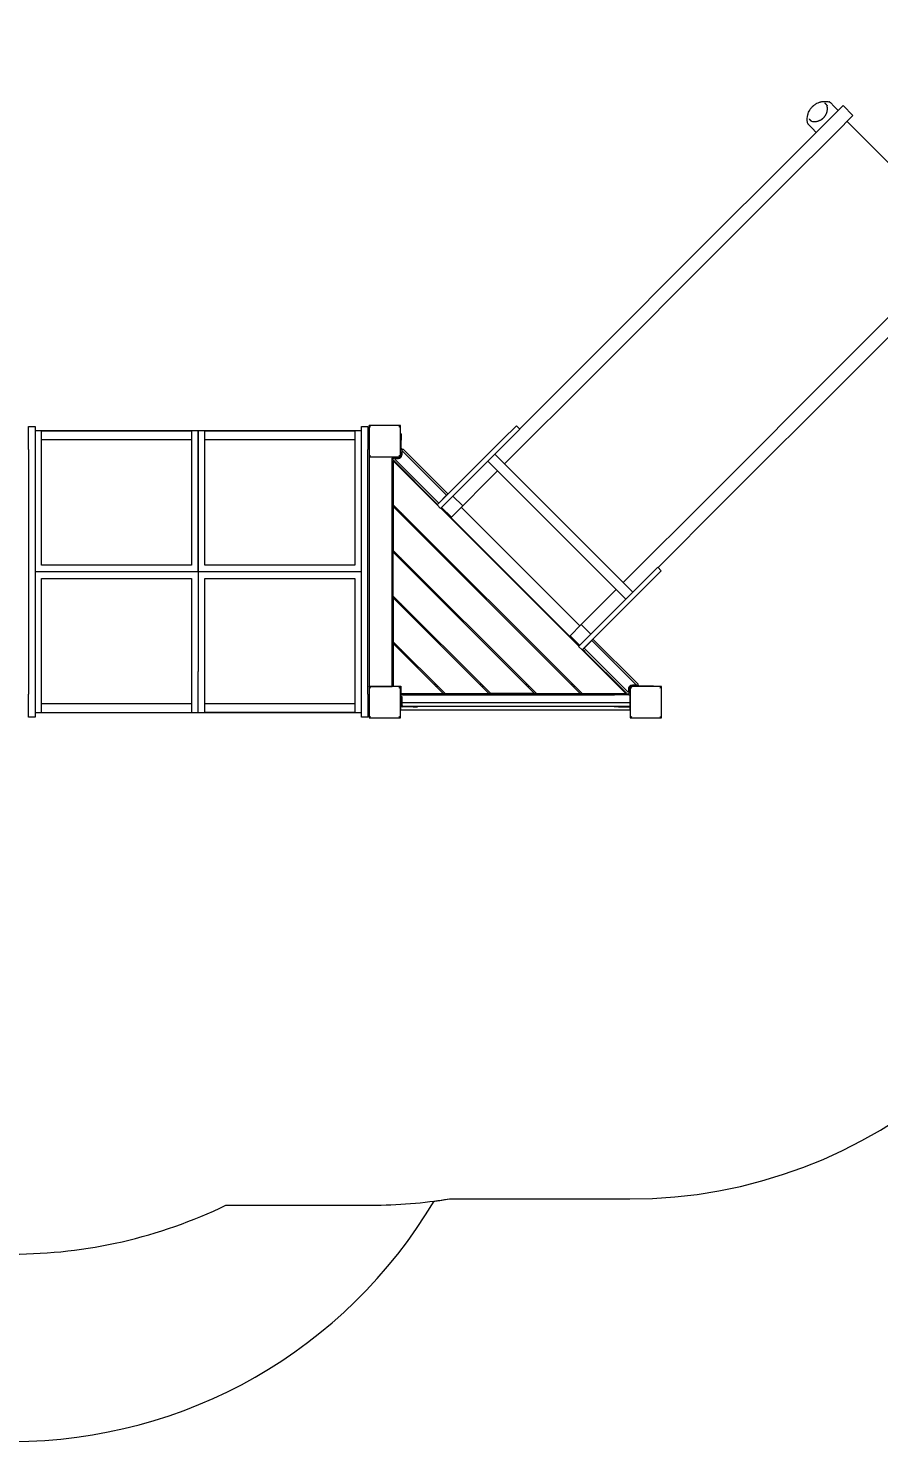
# Model space of a CAD drawing. Extents: x -6675 to 8473, y -8565 to 9458.
# Drawn here: x 2448 to 5053, y -4607 to -255 of the extents above; entities that cross this region are included whole.
import ezdxf

# ---------------------------------------------------------------- set-up
doc = ezdxf.new("R2010")
doc.units = 0
doc.header["$LTSCALE"] = 5
doc.header["$PDMODE"] = 33
doc.header["$PDSIZE"] = 20
doc.layers.get('0').update_dxf_attribs({"linetype": 'CONTINUOUS'})
doc.layers.get('Defpoints').update_dxf_attribs({"linetype": 'CONTINUOUS'})
for name, color, linetype in [('Lg_area', 4, 'CONTINUOUS'), ('Lg_dim', 7, 'CONTINUOUS'), ('Lg_prod', 40, 'CONTINUOUS')]:
    doc.layers.add(name, color=color, linetype=linetype)
doc.styles.add('LG1', font='arial.ttf', dxfattribs={"height": 185})
doc.dimstyles.new('LG_DIM', dxfattribs={"dimtxt": 185, "dimasz": 120, "dimexe": 50, "dimexo": 1, "dimgap": 50, "dimtad": 0, "dimtih": 1, "dimtoh": 1, "dimdec": 0, "dimrnd": 10, "dimdsep": 46, "dimtxsty": 'LG1', "dimcen": 2.5, "dimclrt": 4, "dimadec": 4, "dimazin": 0, "dimtfac": 1, "dimtdec": 1, "dimtmove": 0, "dimatfit": 3, "dimfxl": 1, "dimtolj": 1, "dimtzin": 0, "dimarcsym": 0})

# ---------------------------------------------------------------- blocks, each defined once
blk = doc.blocks.new('*D4')
at = {"layer": 'Defpoints', "color": 0, "transparency": 16777216}
for p in [(7074.4, -285.1), (-5530, -747.5), (7074.4, -7182.7)]:
    blk.add_point(p, dxfattribs=at)
at = {"layer": 'Lg_dim', "color": 0, "lineweight": -2, "transparency": 16777216}
for p, q in [((7074.4, -286.1), (7074.4, -7232.7)), ((-5530, -748.5), (-5530, -7232.7)), ((-5410, -7182.7), (134.1, -7182.7)), ((6954.4, -7182.7), (1410.3, -7182.7))]:
    blk.add_line(p, q, dxfattribs=at)
at = {"layer": 'Lg_dim', "color": 0, "transparency": 16777216}
for points in [[(-5410, -7162.7), (-5410, -7202.7), (-5530, -7182.7)], [(6954.4, -7162.7), (6954.4, -7202.7), (7074.4, -7182.7)]]:
    blk.add_solid(points, dxfattribs=at)
at = {"layer": 'Lg_dim', "color": 4, "transparency": 16777216, "char_height": 185, "attachment_point": 5, "style": 'LG1'}
for s, insert in [('\\A1;12600 mm', (772.2, -7038.3)), ('\\A1;[41\'-4{\\H1.000000x;\\S5/8;}"]', (772.2, -7476.5))]:
    blk.add_mtext(s, dxfattribs=dict(at, insert=insert))
blk = doc.blocks.new('*D5')
at = {"layer": 'Defpoints', "color": 0, "transparency": 16777216}
for p in [(3900, 7859.7), (-2500, -5459.7), (7695.8, -5459.7)]:
    blk.add_point(p, dxfattribs=at)
at = {"layer": 'Lg_dim', "color": 0, "lineweight": -2, "transparency": 16777216}
for p, q in [((3901, 7859.7), (7745.8, 7859.7)), ((7695.8, 7739.7), (7695.8, 3779.3)), ((7695.8, -5339.7), (7695.8, 3130.7)), ((-2499, -5459.7), (7745.8, -5459.7))]:
    blk.add_line(p, q, dxfattribs=at)
at = {"layer": 'Lg_dim', "color": 0, "transparency": 16777216}
for points in [[(7675.8, 7739.7), (7715.8, 7739.7), (7695.8, 7859.7)], [(7675.8, -5339.7), (7715.8, -5339.7), (7695.8, -5459.7)]]:
    blk.add_solid(points, dxfattribs=at)
at = {"layer": 'Lg_dim', "color": 4, "transparency": 16777216, "insert": (7695.8, 3455), "char_height": 185, "attachment_point": 5, "style": 'LG1'}
blk.add_mtext('\\A1;13320 mm\\P [43\'-8 13/16"]', dxfattribs=at)
blk = doc.blocks.new('*D6')
at = {"layer": 'Defpoints', "color": 0, "transparency": 16777216}
for p in [(3300, 5864.7), (-6041.1, -3464.7), (-3100, -3464.7)]:
    blk.add_point(p, dxfattribs=at)
at = {"layer": 'Lg_dim', "color": 0, "lineweight": -2, "transparency": 16777216}
for p, q in [((3299, 5864.7), (-6091.1, 5864.7)), ((-6041.1, 5744.7), (-6041.1, 2570)), ((-6041.1, -3344.7), (-6041.1, 1921.4)), ((-3101, -3464.7), (-6091.1, -3464.7))]:
    blk.add_line(p, q, dxfattribs=at)
at = {"layer": 'Lg_dim', "color": 0, "transparency": 16777216}
for points in [[(-6061.1, 5744.7), (-6021.1, 5744.7), (-6041.1, 5864.7)], [(-6061.1, -3344.7), (-6021.1, -3344.7), (-6041.1, -3464.7)]]:
    blk.add_solid(points, dxfattribs=at)
at = {"layer": 'Lg_dim', "color": 4, "transparency": 16777216, "insert": (-6041.1, 2245.7), "char_height": 185, "attachment_point": 5, "style": 'LG1'}
blk.add_mtext('\\A1;9330 mm\\P [30\'-7 9/16"]', dxfattribs=at)
blk = doc.blocks.new('*D7')
at = {"layer": 'Defpoints', "color": 0, "transparency": 16777216}
for p in [(5382, 8873.4), (-4227.5, -147.5), (5382, -565)]:
    blk.add_point(p, dxfattribs=at)
at = {"layer": 'Lg_dim', "color": 0, "lineweight": -2, "transparency": 16777216}
for p, q in [((-4227.5, -146.5), (-4227.5, 8923.4)), ((5382, -564), (5382, 8923.4)), ((-4107.5, 8873.4), (118.7, 8873.4)), ((5262, 8873.4), (1506.8, 8873.4))]:
    blk.add_line(p, q, dxfattribs=at)
at = {"layer": 'Lg_dim', "color": 0, "transparency": 16777216}
for points in [[(-4107.5, 8893.4), (-4107.5, 8853.4), (-4227.5, 8873.4)], [(5262, 8893.4), (5262, 8853.4), (5382, 8873.4)]]:
    blk.add_solid(points, dxfattribs=at)
at = {"layer": 'Lg_dim', "color": 4, "transparency": 16777216, "insert": (812.7, 8873.4), "char_height": 185, "attachment_point": 5, "style": 'LG1'}
blk.add_mtext('\\A1;9610 mm\\P [31\'-6 5/8"]', dxfattribs=at)
blk = doc.blocks.new('*D9')
at = {"color": 0, "lineweight": -2, "transparency": 16777216}
for p, q in [((7074.4, -287.1), (7074.4, -8169.4)), ((-5727.5, -748.5), (-5727.5, -8169.4)), ((-5607.5, -8119.4), (24.1, -8119.4)), ((6954.4, -8119.4), (1322.8, -8119.4))]:
    blk.add_line(p, q, dxfattribs=at)
at = {"color": 0, "transparency": 16777216}
for points in [[(-5607.5, -8099.4), (-5607.5, -8139.4), (-5727.5, -8119.4)], [(6954.4, -8099.4), (6954.4, -8139.4), (7074.4, -8119.4)]]:
    blk.add_solid(points, dxfattribs=at)
at = {"layer": 'Defpoints', "color": 0, "transparency": 16777216}
for p in [(7074.4, -286.1), (-5727.5, -747.5), (7074.4, -8119.4)]:
    blk.add_point(p, dxfattribs=at)
at = {"color": 4, "transparency": 16777216, "char_height": 185, "attachment_point": 5, "style": 'LG1'}
for s, insert in [('\\A1;12800 mm', (673.4, -7974.9)), ('\\A1;[42\'-0 3/8"]', (673.4, -8289.1))]:
    blk.add_mtext(s, dxfattribs=dict(at, insert=insert))

msp = doc.modelspace()

# ---------------------------------------------------------------- linework, layer by layer
at = {"layer": 'Lg_area', "linetype": 'Continuous', "lineweight": 0}
for p, q in [((3053.5, -3860.6), (3498.9, -3860.6)), ((3738, -3841.5), (4291, -3841.6))]:
    msp.add_line(p, q, dxfattribs=at)
at = {"layer": 'Lg_area', "color": 83, "linetype": 'Continuous', "lineweight": 0}
msp.add_line((3738, -3841.5), (4291, -3841.6), dxfattribs=at)
at = {"layer": 'Lg_area', "linetype": 'Continuous', "lineweight": 0}
for centre, radius, start, end in [((4291.2, -2340.6), 1501, 269.9916, 351.5321), ((2400, -2510.5), 1500, 270, 295.8297), ((3498.9, -2359.6), 1501, 270, 279.1649)]:
    msp.add_arc(centre, radius, start, end, dxfattribs=at)
at = {"layer": 'Lg_area', "color": 83, "linetype": 'Continuous', "lineweight": 0}
for centre, radius, start, end in [((4291.2, -2340.6), 1501, 269.9916, 351.5321), ((2400, -3084.5), 1500, 270, 329.3873), ((3498.9, -2359.6), 1501, 277.3507, 279.1649)]:
    msp.add_arc(centre, radius, start, end, dxfattribs=at)
at = {"layer": 'Lg_prod', "linetype": 'Continuous', "lineweight": 0}
for p, q in [((4892.3, -543.4), (4944.1, -491.6)), ((4905.1, -482.1), (4916.8, -493.9)), ((4916.8, -493.9), (4929.3, -506.4)), ((4974.5, -522), (4922.7, -573.8)), ((4944.1, -491.6), (4974.5, -522)), ((4892.3, -543.4), (4737.5, -698.2)), ((4849.7, -561.1), (4837.9, -549.3)), ((4849.7, -561.1), (4862.2, -573.6)), ((5319.7, -903.8), (4956.2, -540.3)), ((4922.7, -573.8), (4767.9, -728.6)), ((4737.5, -698.2), (4549.7, -886)), ((4767.9, -728.6), (4580.1, -916.4)), ((4549.7, -886), (4148.9, -1286.9)), ((4580.1, -916.4), (4179.3, -1317.3)), ((5131.4, -1092.1), (4943.6, -1279.9)), ((5161.8, -1122.5), (4974, -1310.3)), ((4148.9, -1286.9), (3953.1, -1482.7)), ((4943.6, -1279.9), (4542.7, -1680.7)), ((4179.3, -1317.3), (3907.1, -1589.4)), ((4974, -1310.3), (4573.1, -1711.1)), ((2448.9, -1545), (2448.9, -1475)), ((2448.9, -1475), (2468.9, -1475)), ((2468.9, -1475), (2468.9, -1545)), ((3468.5, -1475), (3488.5, -1475)), ((3468.5, -1545), (3468.5, -1475)), ((3488.5, -1475), (3488.5, -1545)), ((3588, -1472), (3492, -1472)), ((3492, -1472), (3492, -1568)), ((3588, -1568), (3588, -1472)), ((3943.2, -1472.8), (3900.8, -1515.2)), ((3953.8, -1483.4), (3943.2, -1472.8)), ((2968.5, -1488), (2468.9, -1488)), ((2968.5, -1488), (2468.9, -1488)), ((2488.5, -1488.5), (2948.5, -1488.5)), ((2488.5, -1900), (2488.5, -1488.5)), ((2948.5, -1515.5), (2488.5, -1515.5)), ((2948.5, -1488.5), (2948.5, -1900)), ((2968.5, -1920), (2968.5, -1488)), ((3468.5, -1488), (2968.5, -1488)), ((2968.5, -1488), (2968.5, -1920)), ((3468.5, -1488), (2968.5, -1488)), ((2988.5, -1488.5), (3448.5, -1488.5)), ((2988.5, -1900), (2988.5, -1488.5)), ((3448.5, -1515.5), (2988.5, -1515.5)), ((3448.5, -1488.5), (3448.5, -1900)), ((3590.5, -1497), (3588, -1497)), ((3590.5, -1497), (3590.5, -1517)), ((3590.5, -1542.4), (3590.5, -1517)), ((3900.8, -1515.2), (3711.3, -1704.7)), ((3953.8, -1483.4), (3911.4, -1525.8)), ((2448.9, -1545), (2448.9, -2295)), ((2468.9, -1545), (2468.9, -2295)), ((3468.5, -2295), (3468.5, -1545)), ((3488.5, -2295), (3488.5, -1545)), ((3588, -1542.4), (3592.4, -1542.4)), ((3592.4, -1547.4), (3592.4, -1542.4)), ((3592.4, -1547.4), (3592.4, -1561.4)), ((3592.5, -1552.7), (3594.5, -1550.7)), ((3729.5, -1685.7), (3594.5, -1550.7)), ((3596.4, -1544.5), (3733.9, -1682.1)), ((3911.4, -1525.8), (3721.9, -1715.3)), ((4300.3, -1982.6), (3877.4, -1559.7)), ((3492, -1568), (3588, -1568)), ((3492.5, -1568), (3492.5, -2271.5)), ((3562.4, -1568), (3562.4, -1572.4)), ((3562.4, -1572.4), (3567.4, -1572.4)), ((3562.5, -2271.5), (3562.5, -1572.4)), ((3702.1, -1713.9), (3562.5, -1574.3)), ((3566.1, -1580.1), (3566.1, -1714.4)), ((3701, -1715), (3566.1, -1580.1)), ((3581.4, -1572.4), (3567.4, -1572.4)), ((3570.7, -1574.5), (3572.7, -1572.5)), ((3705.7, -1709.5), (3570.7, -1574.5)), ((3587.3, -1570.8), (3587.2, -1570.8)), ((4279.1, -2003.8), (3856.2, -1580.9)), ((3562.6, -1615.1), (3562.6, -2265.1)), ((3566.1, -1615.1), (3562.6, -1615.1)), ((3564.1, -1638.1), (3564.1, -2228.1)), ((3564.1, -1638.1), (3564.1, -2228.1)), ((3564.1, -1638.1), (3566.1, -1638.1)), ((3564.1, -1638.1), (3566.1, -1638.1)), ((3850.2, -1646.3), (3778.8, -1717.8)), ((3885.9, -1610.6), (3850.2, -1646.3)), ((3705.7, -1709.5), (3729.5, -1685.7)), ((3749.1, -1688.1), (3778.8, -1717.8)), ((4542.7, -1680.7), (4270.6, -1952.9)), ((3566.1, -1714.4), (4144.7, -2293.1)), ((3566.1, -1714.4), (3566.1, -1720.1)), ((3566.1, -1714.4), (3566.1, -1720.1)), ((4139.1, -2293.1), (3566.1, -1720.1)), ((3566.1, -1720.1), (3566.1, -1854.4)), ((3589.1, -1737.4), (3589.1, -1743.1)), ((3589.1, -1737.4), (3589.1, -1743.1)), ((3692.9, -1706.9), (3693.9, -1705.8)), ((3702, -1713.9), (3693.9, -1705.8)), ((3711.3, -1704.7), (3700.6, -1715.3)), ((3711.3, -1725.9), (3700.6, -1715.3)), ((3721.9, -1715.3), (3711.3, -1725.9)), ((4134.4, -2148.4), (3711.6, -1725.6)), ((4135.5, -2147.4), (3712.6, -1724.5)), ((4135.5, -2147.3), (3712.7, -1724.5)), ((3714.4, -1722.7), (3744.1, -1752.4)), ((3744.1, -1752.4), (3778.8, -1717.8)), ((4138, -2085.5), (3774.5, -1722)), ((4138, -2085.5), (3774.5, -1722)), ((4573.1, -1711.1), (4377.3, -1906.9)), ((3594.6, -1742.9), (3594.6, -1748.6)), ((3566.1, -1854.4), (4004.7, -2293.1)), ((3566.1, -1854.4), (3566.1, -1860.1)), ((3566.1, -1854.4), (3566.1, -1860.1)), ((3566.1, -1994.4), (3566.1, -1860.1)), ((3566.1, -1860.1), (3999.1, -2293.1)), ((2948.5, -1900), (2488.5, -1900)), ((3448.5, -1900), (2988.5, -1900)), ((3589.1, -1877.4), (3589.1, -1883.1)), ((3589.1, -1877.4), (3589.1, -1883.1)), ((3594.6, -1882.9), (3594.6, -1888.6)), ((4376.6, -1906.2), (4334.2, -1948.6)), ((4387.2, -1916.8), (4376.6, -1906.2)), ((2968.5, -1920), (2468.9, -1920)), ((2968.5, -1920.2), (2468.9, -1920.2)), ((2488.5, -1940.4), (2948.5, -1940.4)), ((2488.5, -2351.8), (2488.5, -1940.4)), ((2948.5, -1940.4), (2948.5, -2351.8)), ((3468.5, -1920), (2968.5, -1920)), ((2968.5, -1920), (2968.5, -2225.6)), ((3468.5, -1920), (2968.5, -1920)), ((2988.5, -1940.2), (3448.5, -1940.2)), ((2988.5, -2351.5), (2988.5, -1940.2)), ((3448.5, -1940.2), (3448.5, -2351.5)), ((4334.2, -1948.6), (4144.7, -2138.1)), ((4387.2, -1916.8), (4344.8, -1959.2)), ((3864.7, -2293.1), (3566.1, -1994.4)), ((3566.1, -1994.4), (3566.1, -2000.1)), ((3566.1, -1994.4), (3566.1, -2000.1)), ((3566.1, -2000.1), (3566.1, -2134.4)), ((3859, -2293.1), (3566.1, -2000.1)), ((4344.8, -1959.2), (4155.3, -2148.7)), ((4249.4, -1974.1), (4213.7, -2009.8)), ((3589.1, -2017.4), (3589.1, -2023.1)), ((3589.1, -2017.4), (3589.1, -2023.1)), ((3594.6, -2022.9), (3594.6, -2028.6)), ((4213.7, -2009.8), (4142.2, -2081.2)), ((4107.6, -2115.9), (4142.2, -2081.2)), ((4142.2, -2081.2), (4171.9, -2110.9)), ((4107.6, -2115.9), (4137.3, -2145.6)), ((4150.5, -2154.3), (4174.3, -2130.5)), ((4174.3, -2130.5), (4309.3, -2265.5)), ((4177.9, -2126.1), (4315.1, -2263.3)), ((3566.1, -2134.4), (3724.7, -2293.1)), ((3566.1, -2134.4), (3566.1, -2140.1)), ((3566.1, -2134.4), (3566.1, -2140.1)), ((3566.1, -2140.1), (3566.1, -2270.1)), ((3719, -2293.1), (3566.1, -2140.1)), ((3589.1, -2157.4), (3589.1, -2163.1)), ((3589.1, -2157.4), (3589.1, -2163.1)), ((3594.6, -2162.9), (3594.6, -2168.6)), ((4144.7, -2138.1), (4134.1, -2148.7)), ((4144.7, -2159.4), (4134.1, -2148.7)), ((4155.3, -2148.7), (4144.7, -2159.4)), ((4279.1, -2293.1), (4145, -2159)), ((4285.6, -2297.4), (4146.1, -2157.9)), ((4153.6, -2165.4), (4146.1, -2158)), ((4150.5, -2154.3), (4285.5, -2289.3)), ((4152.5, -2166.5), (4153.6, -2165.4)), ((2968.5, -2352.2), (2968.5, -2225.6)), ((3564.1, -2228.1), (3566.1, -2228.1)), ((3564.1, -2228.1), (3566.1, -2228.1)), ((2448.9, -2365), (2448.9, -2295)), ((2468.9, -2295), (2468.9, -2365)), ((3468.5, -2365), (3468.5, -2295)), ((3488.5, -2295), (3488.5, -2365)), ((3588, -2272), (3492, -2272)), ((3492, -2272), (3492, -2368)), ((3492.5, -2271.5), (3562.5, -2271.5)), ((3566.1, -2265.1), (3562.6, -2265.1)), ((3566.1, -2270.1), (3589.1, -2270.1)), ((3588, -2368), (3588, -2272)), ((4287.6, -2297.5), (3588, -2297.5)), ((3588, -2297.5), (3588, -2342.5)), ((3589.1, -2270.1), (3589.1, -2293.1)), ((3589.1, -2293.1), (3719, -2293.1)), ((3590.5, -2301.7), (3590.5, -2311.7)), ((3592.5, -2301.7), (3590.5, -2301.7)), ((3592.5, -2301.7), (3592.5, -2311.7)), ((3594.1, -2293.1), (3594.1, -2296.6)), ((3594.1, -2296.6), (4244.1, -2296.6)), ((3631.1, -2295.1), (3631.1, -2293.1)), ((3631.1, -2295.1), (3631.1, -2293.1)), ((3631.1, -2295.1), (4221.1, -2295.1)), ((3631.1, -2295.1), (4221.1, -2295.1)), ((3690.5, -2264.6), (3696.2, -2264.6)), ((3696, -2270.1), (3701.7, -2270.1)), ((3696, -2270.1), (3701.7, -2270.1)), ((3719, -2293.1), (3724.7, -2293.1)), ((3719, -2293.1), (3724.7, -2293.1)), ((3724.7, -2293.1), (3859, -2293.1)), ((3830.5, -2264.6), (3836.2, -2264.6)), ((3836, -2270.1), (3841.7, -2270.1)), ((3836, -2270.1), (3841.7, -2270.1)), ((3859, -2293.1), (3864.7, -2293.1)), ((3859, -2293.1), (3864.7, -2293.1)), ((3999.1, -2293.1), (3864.7, -2293.1)), ((3970.6, -2264.6), (3976.2, -2264.6)), ((3976.1, -2270.1), (3981.7, -2270.1)), ((3976.1, -2270.1), (3981.7, -2270.1)), ((3999.1, -2293.1), (4004.7, -2293.1)), ((3999.1, -2293.1), (4004.7, -2293.1)), ((4004.7, -2293.1), (4139.1, -2293.1)), ((4110.6, -2264.6), (4116.2, -2264.6)), ((4116.1, -2270.1), (4121.7, -2270.1)), ((4116.1, -2270.1), (4121.7, -2270.1)), ((4139.1, -2293.1), (4144.7, -2293.1)), ((4139.1, -2293.1), (4144.7, -2293.1)), ((4144.7, -2293.1), (4279.1, -2293.1)), ((4221.1, -2295.1), (4221.1, -2293.1)), ((4221.1, -2295.1), (4221.1, -2293.1)), ((4244.1, -2293.1), (4244.1, -2296.6)), ((4285.5, -2289.3), (4287.5, -2287.3)), ((4287.6, -2278.6), (4287.6, -2292.6)), ((4287.6, -2297.6), (4287.6, -2292.6)), ((4292, -2297.6), (4287.6, -2297.6)), ((4289.2, -2272.7), (4289.2, -2272.8)), ((4290.5, -2301.7), (4290.5, -2311.7)), ((4292, -2301.7), (4290.5, -2301.7)), ((4388, -2272), (4292, -2272)), ((4292, -2272), (4292, -2368)), ((4292, -2301.7), (4292, -2297.6)), ((4312.6, -2267.6), (4298.6, -2267.6)), ((4307.3, -2267.5), (4309.3, -2265.5)), ((4312.6, -2267.6), (4317.6, -2267.6)), ((4317.6, -2272), (4317.6, -2267.6)), ((4317.6, -2269.5), (4343, -2269.5)), ((4343, -2269.5), (4363, -2269.5)), ((4363, -2269.5), (4363, -2272)), ((4388, -2368), (4388, -2272)), ((2948.5, -2325), (2488.5, -2325)), ((3448.5, -2324.7), (2988.5, -2324.7)), ((3588, -2342.5), (4292, -2342.5)), ((3590.5, -2311.7), (3590.5, -2331)), ((3592.5, -2311.7), (3590.5, -2311.7)), ((3590.5, -2331), (3590.5, -2332)), ((3590.7, -2332), (3590.5, -2332)), ((3592.5, -2311.7), (3592.5, -2331)), ((4290.5, -2322), (3592.5, -2322)), ((3593.5, -2334), (3593.5, -2332)), ((3595.4, -2332), (3593.5, -2332)), ((3593.5, -2332), (3593.5, -2332)), ((3593.5, -2334), (3593.5, -2334)), ((3617, -2334), (3593.5, -2334)), ((3595.4, -2332), (4287.6, -2332)), ((3617, -2334), (3617, -2332)), ((3626.7, -2334), (3617, -2334)), ((3626.7, -2334), (3626.7, -2332)), ((3626.7, -2334), (3640.5, -2334)), ((3640.5, -2334), (3640.5, -2332)), ((4242.5, -2332), (4242.5, -2334)), ((4256.3, -2334), (4242.5, -2334)), ((4256.3, -2334), (4256.3, -2332)), ((4256.3, -2334), (4266, -2334)), ((4266, -2334), (4266, -2332)), ((4266, -2334), (4289.5, -2334)), ((4287.6, -2332), (4289.5, -2332)), ((4289.5, -2334), (4289.5, -2332)), ((4289.5, -2332), (4289.5, -2332)), ((4289.5, -2334), (4289.5, -2334)), ((4290.5, -2311.7), (4290.5, -2331)), ((4290.5, -2311.7), (4292, -2311.7)), ((4292, -2342.5), (4292, -2332.7)), ((2468.9, -2365), (2448.9, -2365)), ((2968.5, -2352.2), (2468.9, -2352.2)), ((2948.5, -2351.8), (2488.5, -2351.8)), ((3468.5, -2352), (2968.5, -2352)), ((3468.5, -2352), (2968.5, -2352)), ((3448.5, -2351.5), (2988.5, -2351.5)), ((3488.5, -2365), (3468.5, -2365)), ((3492, -2368), (3588, -2368)), ((4292, -2368), (4388, -2368))]:
    msp.add_line(p, q, dxfattribs=at)
for centre, radius, start, end in [((4901.8, -483.1), 3, 45, 76.1552), ((4838.9, -546), 3, 193.8448, 225), ((3581.4, -1561.4), 11, 270, 0), ((3593.5, -1565.7), 6, 219.2115, 219.9225), ((3593.5, -1565.7), 3, 207.1907, 208.7964), ((3595.7, -1565.1), 5, 200.2447, 201.3132), ((4298.6, -2278.6), 11, 90, 180), ((4294.3, -2266.5), 6, 229.9918, 230.7028), ((4294.3, -2266.5), 3, 241.0117, 242.614), ((4294.6, -2264), 5, 255.8661, 257.1009), ((3593.5, -2331), 3, 180, 270), ((3593.5, -2331), 1, 180, 270), ((4289.5, -2331), 1, 270, 0), ((4289.5, -2331), 3, 270, 327.3165)]:
    msp.add_arc(centre, radius, start, end, dxfattribs=at)
for points, knots in [([(4850.5, -494.7), (4851, -494.2), (4851.5, -493.6), (4852.6, -492.7), (4853.1, -492.2), (4854.7, -490.8), (4855.9, -489.9), (4858.2, -488.2), (4859.3, -487.4), (4861.7, -486), (4863, -485.3), (4866.7, -483.4), (4869.1, -482.3), (4872.8, -481.1), (4874.1, -480.7), (4876.5, -480.1), (4877.7, -479.8), (4881.2, -479.1), (4883.5, -478.8), (4886.8, -478.6), (4887.8, -478.6), (4889.9, -478.6), (4890.9, -478.6), (4893.9, -478.7), (4895.7, -478.9), (4899.3, -479.4), (4900.9, -479.8), (4902.5, -480.2)], [0.07058258, 0.07058258, 0.07058258, 0.07058258, 0.07273877, 0.07273877, 0.07489496, 0.07489496, 0.07920734, 0.07920734, 0.08351972, 0.08351972, 0.08783211, 0.08783211, 0.09645687, 0.09645687, 0.10076925, 0.10076925, 0.10508163, 0.10508163, 0.11370639, 0.11370639, 0.11801877, 0.11801877, 0.12233115, 0.12233115, 0.13095591, 0.13095591, 0.13958067, 0.13958067, 0.13958067, 0.13958067]), ([(4835.9, -546.7), (4835.6, -545.1), (4835.2, -543.5), (4834.7, -539.9), (4834.5, -538.1), (4834.4, -535.1), (4834.3, -534.1), (4834.4, -532), (4834.4, -530.9), (4834.6, -527.7), (4834.9, -525.4), (4835.6, -521.9), (4835.8, -520.7), (4836.3, -518.9), (4836.5, -518.3), (4836.9, -517.1), (4837.1, -516.4), (4838.1, -513.4), (4839.2, -510.9), (4840.7, -507.8), (4841.1, -507.2), (4841.8, -506), (4842.1, -505.4), (4843.2, -503.6), (4844, -502.4), (4845.7, -500.1), (4846.6, -499), (4848.4, -496.8), (4849.4, -495.7), (4850.5, -494.7)], [0.00150942, 0.00150942, 0.00150942, 0.00150942, 0.01014356, 0.01014356, 0.01877771, 0.01877771, 0.02309478, 0.02309478, 0.02741185, 0.02741185, 0.036046, 0.036046, 0.04036307, 0.04036307, 0.04252161, 0.04252161, 0.04468015, 0.04468015, 0.05331429, 0.05331429, 0.05547283, 0.05547283, 0.05763136, 0.05763136, 0.06194844, 0.06194844, 0.06626551, 0.06626551, 0.07058258, 0.07058258, 0.07058258, 0.07058258]), ([(4888.7, -523.8), (4889.2, -523.2), (4889.6, -522.6), (4890.3, -521.4), (4890.6, -520.9), (4891.2, -519.9), (4891.5, -519.4), (4892, -518.4), (4892.2, -518), (4892.8, -516.7), (4893.2, -515.8), (4893.8, -514.2), (4894.1, -513.5), (4894.5, -512), (4894.8, -511.3), (4895.1, -509.9), (4895.3, -509.2), (4895.7, -507.2), (4895.9, -506), (4896.1, -503.6), (4896.2, -502.4), (4896.2, -500.2), (4896.2, -499.1), (4896, -495.9), (4895.7, -493.9), (4895.3, -492)], [0.11431727, 0.11431727, 0.11431727, 0.11431727, 0.1173279, 0.1173279, 0.12033854, 0.12033854, 0.12334917, 0.12334917, 0.12635981, 0.12635981, 0.13238108, 0.13238108, 0.13840235, 0.13840235, 0.14442361, 0.14442361, 0.15044488, 0.15044488, 0.16248742, 0.16248742, 0.17452996, 0.17452996, 0.1865725, 0.1865725, 0.21065758, 0.21065758, 0.21065758, 0.21065758]), ([(4894.6, -490.5), (4894.8, -490.7), (4894.9, -491), (4895.2, -491.5), (4895.3, -491.7), (4895.3, -492)], [0, 0, 0, 0, 0.003322436, 0.003322436, 0.006644871, 0.006644871, 0.006644871, 0.006644871]), ([(4903.9, -480.9), (4903.9, -480.9), (4904, -481), (4904.1, -481.1), (4904.2, -481.2), (4904.5, -481.6), (4904.8, -481.8), (4905.1, -482.1)], [0, 0, 0, 0, 0.002390647, 0.002390647, 0.004781294, 0.004781294, 0.009562588, 0.009562588, 0.009562588, 0.009562588]), ([(4837.9, -549.3), (4837.6, -549), (4837.3, -548.7), (4837, -548.4), (4836.9, -548.3), (4836.8, -548.2), (4836.7, -548.1), (4836.7, -548.1)], [0, 0, 0, 0, 0.004780115, 0.004780115, 0.007170172, 0.007170172, 0.009560229, 0.009560229, 0.009560229, 0.009560229]), ([(4847.8, -539.5), (4847.5, -539.5), (4847.2, -539.4), (4846.8, -539.1), (4846.5, -539), (4846.3, -538.8)], [0, 0, 0, 0, 0.003322436, 0.003322436, 0.006644871, 0.006644871, 0.006644871, 0.006644871]), ([(4847.8, -539.5), (4849.7, -540), (4851.7, -540.2), (4854.9, -540.4), (4856, -540.5), (4858.2, -540.4), (4859.4, -540.3), (4861.8, -540.1), (4863, -539.9), (4865.6, -539.4), (4867, -539), (4868.8, -538.4), (4869.2, -538.3), (4870, -538), (4870.4, -537.9), (4871.6, -537.4), (4872.4, -537), (4873.8, -536.4), (4874.2, -536.2), (4875.2, -535.7), (4875.7, -535.4), (4876.4, -535), (4876.7, -534.8), (4877.2, -534.5), (4877.5, -534.3), (4878.4, -533.8), (4878.9, -533.4), (4879.6, -532.9)], [0.00352356, 0.00352356, 0.00352356, 0.00352356, 0.02766397, 0.02766397, 0.03973418, 0.03973418, 0.05180439, 0.05180439, 0.0638746, 0.0638746, 0.0759448, 0.0759448, 0.07896236, 0.07896236, 0.08197991, 0.08197991, 0.08801501, 0.08801501, 0.09103256, 0.09103256, 0.09405011, 0.09405011, 0.09555889, 0.09555889, 0.09706767, 0.09706767, 0.10008522, 0.10008522, 0.10008522, 0.10008522]), ([(4879.6, -532.9), (4879.9, -532.7), (4880.3, -532.4), (4881.1, -531.8), (4881.5, -531.5), (4882.4, -530.7), (4882.8, -530.4), (4883.7, -529.6), (4884.1, -529.2), (4884.5, -528.7)], [0.100085218, 0.100085218, 0.100085218, 0.100085218, 0.10186556, 0.10186556, 0.103645901, 0.103645901, 0.105426242, 0.105426242, 0.107206583, 0.107206583, 0.107206583, 0.107206583]), ([(4884.5, -528.7), (4884.7, -528.5), (4884.9, -528.3), (4885.4, -527.9), (4885.6, -527.6), (4886.2, -527), (4886.5, -526.6), (4887.2, -525.7), (4887.6, -525.3), (4888.2, -524.5), (4888.5, -524.1), (4888.7, -523.8)], [0.107206583, 0.107206583, 0.107206583, 0.107206583, 0.108095419, 0.108095419, 0.108984254, 0.108984254, 0.110761926, 0.110761926, 0.112539597, 0.112539597, 0.114317268, 0.114317268, 0.114317268, 0.114317268]), ([(3496.6, -1476.6), (3496.6, -1476.6), (3496.6, -1476.6), (3496.1, -1476.1), (3495.5, -1475.5), (3493.9, -1473.9), (3493.1, -1473.1), (3492.2, -1472.2), (3492, -1472), (3492, -1472)], [-0.054665, -0.054665, -0.054665, -0.054665, 0, 0, 2.886993, 2.886993, 9.76026, 9.76026, 14.748006, 14.748006, 14.748006, 14.748006]), ([(3583.4, -1476.6), (3583.4, -1476.6), (3583.4, -1476.6), (3583.9, -1476.1), (3584.5, -1475.5), (3586.1, -1473.9), (3586.9, -1473.1), (3587.8, -1472.2), (3588, -1472), (3588, -1472)], [-0.054665, -0.054665, -0.054665, -0.054665, 0, 0, 2.886993, 2.886993, 9.76026, 9.76026, 14.748006, 14.748006, 14.748006, 14.748006]), ([(3492, -1568), (3492, -1568), (3492.2, -1567.8), (3493.1, -1566.9), (3493.9, -1566.1), (3495.5, -1564.5), (3496.1, -1563.9), (3496.6, -1563.4), (3496.6, -1563.4), (3496.6, -1563.4)], [20.558259, 20.558259, 20.558259, 20.558259, 24.227592, 24.227592, 29.284044, 29.284044, 31.407917, 31.407917, 31.448132, 31.448132, 31.448132, 31.448132]), ([(3581.5, -1572.5), (3582.2, -1572.5), (3582.9, -1572.4), (3583.9, -1572.2), (3584.2, -1572.1), (3584.9, -1571.9), (3585.3, -1571.8), (3586.3, -1571.4), (3586.9, -1571.1), (3587.8, -1570.5), (3588.1, -1570.2), (3588.7, -1569.8), (3589, -1569.5), (3589.5, -1569), (3589.8, -1568.7), (3590.2, -1568.2), (3590.4, -1567.9), (3591.1, -1566.9), (3591.4, -1566.3), (3591.8, -1565.3), (3591.9, -1564.9), (3592.1, -1564.2), (3592.2, -1563.9), (3592.4, -1562.9), (3592.5, -1562.2), (3592.5, -1561.5)], [0, 0, 0, 0, 0.00221409, 0.00221409, 0.00332113, 0.00332113, 0.00442817, 0.00442817, 0.00664226, 0.00664226, 0.0077493, 0.0077493, 0.00885635, 0.00885635, 0.00996339, 0.00996339, 0.01107043, 0.01107043, 0.01328452, 0.01328452, 0.01439156, 0.01439156, 0.01549861, 0.01549861, 0.01771269, 0.01771269, 0.01771269, 0.01771269]), ([(3583.4, -1563.4), (3583.4, -1563.4), (3583.4, -1563.4), (3583.9, -1563.9), (3584.5, -1564.5), (3586.1, -1566.1), (3586.9, -1566.9), (3587.8, -1567.8), (3588, -1568), (3588, -1568)], [-0.054665, -0.054665, -0.054665, -0.054665, 0, 0, 2.886993, 2.886993, 9.76026, 9.76026, 14.748006, 14.748006, 14.748006, 14.748006]), ([(3496.6, -2276.6), (3496.6, -2276.6), (3496.6, -2276.6), (3496.1, -2276.1), (3495.5, -2275.5), (3493.9, -2273.9), (3493.1, -2273.1), (3492.2, -2272.2), (3492, -2272), (3492, -2272)], [-0.054665, -0.054665, -0.054665, -0.054665, 0, 0, 2.886993, 2.886993, 9.76026, 9.76026, 14.748006, 14.748006, 14.748006, 14.748006]), ([(3583.4, -2276.6), (3583.4, -2276.6), (3583.4, -2276.6), (3583.9, -2276.1), (3584.5, -2275.5), (3586.1, -2273.9), (3586.9, -2273.1), (3587.8, -2272.2), (3588, -2272), (3588, -2272)], [-0.054665, -0.054665, -0.054665, -0.054665, 0, 0, 2.886993, 2.886993, 9.76026, 9.76026, 14.748006, 14.748006, 14.748006, 14.748006]), ([(4287.5, -2278.5), (4287.5, -2277.8), (4287.6, -2277.1), (4287.8, -2276.1), (4287.9, -2275.8), (4288.1, -2275.1), (4288.2, -2274.7), (4288.6, -2273.7), (4288.9, -2273.1), (4289.5, -2272.2), (4289.8, -2271.9), (4290.2, -2271.3), (4290.5, -2271), (4291, -2270.5), (4291.3, -2270.2), (4291.8, -2269.8), (4292.1, -2269.6), (4293.1, -2268.9), (4293.7, -2268.6), (4294.7, -2268.2), (4295.1, -2268.1), (4295.8, -2267.9), (4296.1, -2267.8), (4297.1, -2267.6), (4297.8, -2267.5), (4298.5, -2267.5)], [0, 0, 0, 0, 0.00221409, 0.00221409, 0.00332113, 0.00332113, 0.00442817, 0.00442817, 0.00664226, 0.00664226, 0.0077493, 0.0077493, 0.00885635, 0.00885635, 0.00996339, 0.00996339, 0.01107043, 0.01107043, 0.01328452, 0.01328452, 0.01439156, 0.01439156, 0.01549861, 0.01549861, 0.01771269, 0.01771269, 0.01771269, 0.01771269]), ([(4296.6, -2276.6), (4296.6, -2276.6), (4296.6, -2276.6), (4296.1, -2276.1), (4295.5, -2275.5), (4293.9, -2273.9), (4293.1, -2273.1), (4292.2, -2272.2), (4292, -2272), (4292, -2272)], [-0.054665, -0.054665, -0.054665, -0.054665, 0, 0, 2.886993, 2.886993, 9.76026, 9.76026, 14.748006, 14.748006, 14.748006, 14.748006]), ([(4383.4, -2276.6), (4383.4, -2276.6), (4383.4, -2276.6), (4383.9, -2276.1), (4384.5, -2275.5), (4386.1, -2273.9), (4386.9, -2273.1), (4387.8, -2272.2), (4388, -2272), (4388, -2272)], [-0.054665, -0.054665, -0.054665, -0.054665, 0, 0, 2.886993, 2.886993, 9.76026, 9.76026, 14.748006, 14.748006, 14.748006, 14.748006]), ([(3492, -2368), (3492, -2368), (3492.2, -2367.8), (3493.1, -2366.9), (3493.9, -2366.1), (3495.5, -2364.5), (3496.1, -2363.9), (3496.6, -2363.4), (3496.6, -2363.4), (3496.6, -2363.4)], [20.558259, 20.558259, 20.558259, 20.558259, 24.227592, 24.227592, 29.284044, 29.284044, 31.407917, 31.407917, 31.448132, 31.448132, 31.448132, 31.448132]), ([(3583.4, -2363.4), (3583.4, -2363.4), (3583.4, -2363.4), (3583.9, -2363.9), (3584.5, -2364.5), (3586.1, -2366.1), (3586.9, -2366.9), (3587.8, -2367.8), (3588, -2368), (3588, -2368)], [-0.054665, -0.054665, -0.054665, -0.054665, 0, 0, 2.886993, 2.886993, 9.76026, 9.76026, 14.748006, 14.748006, 14.748006, 14.748006]), ([(4292, -2368), (4292, -2368), (4292.2, -2367.8), (4293.1, -2366.9), (4293.9, -2366.1), (4295.5, -2364.5), (4296.1, -2363.9), (4296.6, -2363.4), (4296.6, -2363.4), (4296.6, -2363.4)], [20.558259, 20.558259, 20.558259, 20.558259, 24.227592, 24.227592, 29.284044, 29.284044, 31.407917, 31.407917, 31.448132, 31.448132, 31.448132, 31.448132]), ([(4383.4, -2363.4), (4383.4, -2363.4), (4383.4, -2363.4), (4383.9, -2363.9), (4384.5, -2364.5), (4386.1, -2366.1), (4386.9, -2366.9), (4387.8, -2367.8), (4388, -2368), (4388, -2368)], [-0.054665, -0.054665, -0.054665, -0.054665, 0, 0, 2.886993, 2.886993, 9.76026, 9.76026, 14.748006, 14.748006, 14.748006, 14.748006])]:
    msp.add_open_spline(points, degree=3, knots=knots, dxfattribs=at)
for points, weights in [([(4894.6, -490.5), (4892.4, -488.3), (4890.3, -486.2), (4888.2, -484)], [1, 0.999999597665, 0.999999597665, 1]), ([(4839.8, -532.4), (4841.9, -534.5), (4844.1, -536.7), (4846.3, -538.8)], [1, 0.999999597665, 0.999999597665, 1]), ([(3592.4, -1544.5), (3595, -1544.5), (3596.4, -1544.5), (3596.4, -1544.5)], [0.959955695251, 0.913671440446, 0.927019542029, 1]), ([(3592.5, -1561.5), (3592.5, -1557.9), (3592.5, -1554.9), (3592.5, -1552.7)], [1, 0.97920562385, 0.97920562385, 1]), ([(3572.7, -1572.5), (3574.9, -1572.5), (3577.9, -1572.5), (3581.5, -1572.5)], [1, 0.97920562385, 0.97920562385, 1]), ([(4287.6, -2297.4), (4286.3, -2297.4), (4285.6, -2297.4), (4285.6, -2297.4)], [0.9343440136, 0.927160760543, 0.949046089343, 1]), ([(4287.5, -2287.3), (4287.5, -2285.1), (4287.5, -2282.1), (4287.5, -2278.5)], [1, 0.97920562385, 0.97920562385, 1]), ([(4298.5, -2267.5), (4302.1, -2267.5), (4305.1, -2267.5), (4307.3, -2267.5)], [1, 0.97920562385, 0.97920562385, 1]), ([(4315.1, -2263.3), (4315.1, -2263.3), (4315.1, -2264.8), (4315.1, -2267.6)], [1, 0.923715702641, 0.912585108162, 0.966608216563])]:
    msp.add_rational_spline(points, weights, degree=3, dxfattribs=at)

# ---------------------------------------------------------------- dimensions: what is measured, and where the dimension line sits
dim = msp.add_linear_dim(base=(7074.4, -8119.4), p1=(-5727.5, -747.5), p2=(7074.4, -286.1), dimstyle='LG_DIM', override={"dimpost": ' mm\\X'})
dim.commit()
dim.dimension.update_dxf_attribs({"geometry": '*D9', "text_midpoint": (673.4, -8119.4)})
at = {"layer": 'Lg_dim'}
dim = msp.add_linear_dim(base=(5382.0277, 8873.3548), p1=(-4227.5256, -147.5), p2=(5382.0277, -564.9921), dimstyle='LG_DIM', override={"dimpost": ' mm\\X'}, dxfattribs=at)
dim.commit()
dim.dimension.update_dxf_attribs({"geometry": '*D7', "text_midpoint": (812.7478, 8873.3548), "dimtype": 160})
for base, p1, p2, picture, middle in [((7695.8, -5459.7), (3900, 7859.7), (-2500, -5459.7), '*D5', (7695.8, 3455)), ((-6041.1, -3464.7), (3300, 5864.7), (-3100, -3464.7), '*D6', (-6041.1, 2245.7))]:
    dim = msp.add_linear_dim(base=base, p1=p1, p2=p2, angle=90, dimstyle='LG_DIM', override={"dimpost": ' mm\\X'}, dxfattribs=at)
    dim.commit()
    dim.dimension.update_dxf_attribs({"geometry": picture, "text_midpoint": middle, "dimtype": 160})
dim = msp.add_linear_dim(base=(7074.4, -7182.7), p1=(-5530, -747.5), p2=(7074.4, -285.1), dimstyle='LG_DIM', override={"dimtxt": 185, "dimasz": 120, "dimexe": 50, "dimexo": 1, "dimgap": 50, "dimtad": 0, "dimtih": 1, "dimtoh": 1, "dimdec": 0, "dimrnd": 10, "dimlunit": 2, "dimpost": ' mm\\X', "dimtxsty": 'LG1', "dimclrt": 4, "dimadec": 4, "dimtdec": 0}, dxfattribs=at)
dim.commit()
dim.dimension.update_dxf_attribs({"geometry": '*D4', "text_midpoint": (772.2, -7182.7)})

doc.saveas('drawing.dxf')
